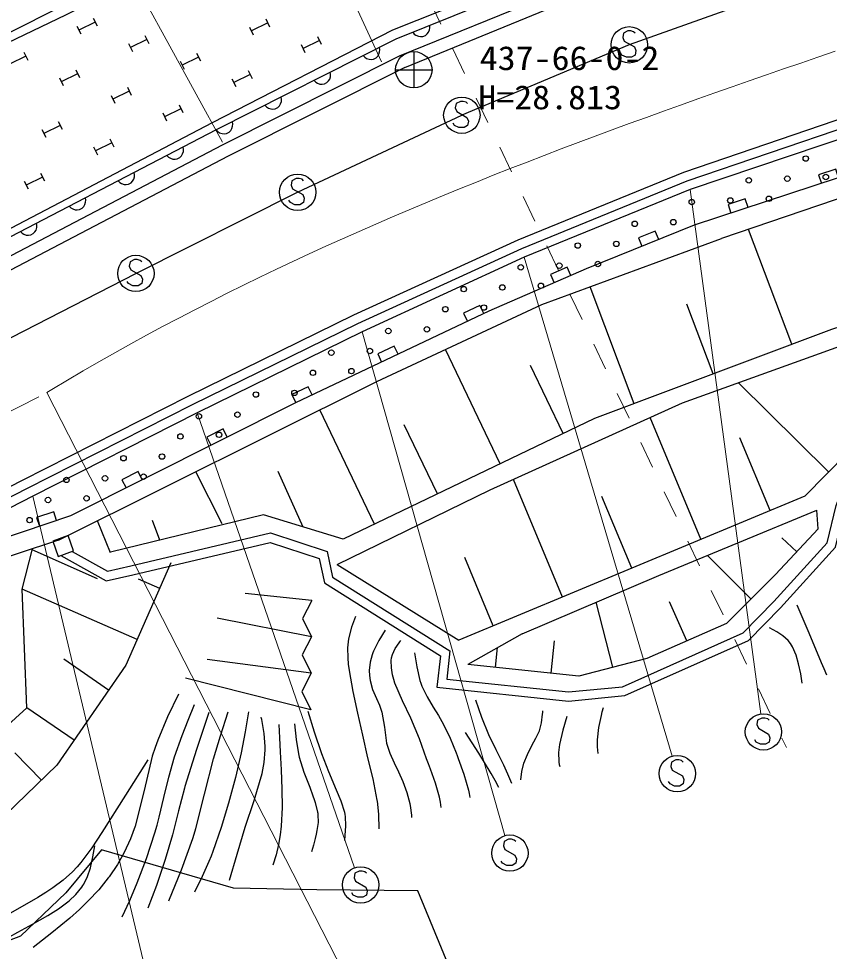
# Model space of a CAD drawing. Units: millimetres, scale not verified. Extents: x 40000 to 680000, y 20000 to 380000.
# Drawn here: x 272630 to 317202, y 263949 to 315238 of the extents above; entities that cross this region are included whole.
import ezdxf
from ezdxf.enums import TextEntityAlignment as Align

# ---------------------------------------------------------------- set-up
doc = ezdxf.new("R2010")
doc.units = ezdxf.units.MM
doc.header["$LTSCALE"] = 1000
doc.linetypes.add('USER1', pattern=[8.2, 4, -1.4, 1.4, -1.4])
doc.linetypes.add('USER2', pattern=[3, 1.5, -1.5])
for name, color, linetype, lineweight in [('M-BGD', 7, 'Continuous', 25), ('M-BMK', 2, 'USER1', 13), ('M-BMK-HTXT', 7, 'USER2', 13), ('M-BMK-ROW', 30, 'Continuous', 25), ('M-BMK-SRVR', 3, 'Continuous', 25), ('M-STR-HTXT', 7, 'Continuous', 13), ('M-STR-STR3', 7, 'Continuous', 25), ('M-STR-STRC', 7, 'Continuous', 25)]:
    doc.layers.add(name, color=color, linetype=linetype, lineweight=lineweight)
doc.styles.add('ＭＳ ゴシック', font='')
doc.styles.get('ＭＳ ゴシック').set_extended_font_data('MS Gothic')

msp = doc.modelspace()

# ---------------------------------------------------------------- linework, layer by layer
at = {"layer": 'M-BGD'}
for p, q in [((322731, 307049), (311268, 303140)), ((315143, 297332), (312763, 303649)), ((306468, 294064), (304049, 300485)), ((310806, 295698), (309362, 299530)), ((299112, 290758), (296097, 297043)), ((302570, 292417), (300773, 296164)), ((317162, 290320), (312199, 295217)), ((292195, 287440), (289182, 293721)), ((295653, 289099), (293832, 292895)), ((310140, 286608), (307347, 293304)), ((313945, 288195), (312280, 292186)), ((283815, 287454), (282373, 290324)), ((288275, 287278), (286890, 290335)), ((302530, 283433), (299831, 289901)), ((306335, 285020), (304687, 288969)), ((316580, 287178), (316516, 288206)), ((277688, 285858), (276960, 287623)), ((280389, 286555), (279991, 287634)), ((315410, 285924), (314598, 286682)), ((276956, 284439), (273379, 286037)), ((312893, 283325), (310504, 285718)), ((290142, 285215), (296822, 281052)), ((298724, 281846), (297152, 285614)), ((280386, 283906), (279220, 284418)), ((279149, 281090), (272820, 283871)), ((288748, 283250), (285087, 283621)), ((305303, 279570), (304378, 283142)), ((309360, 281017), (308415, 283162)), ((288731, 281244), (283539, 282263)), ((300306, 281409), (297317, 279731)), ((298846, 279570), (298961, 280654)), ((301903, 279246), (302092, 281032)), ((277578, 278306), (275118, 280008)), ((288715, 279238), (282995, 279995)), ((288698, 277231), (281799, 278974)), ((275675, 275554), (273081, 277348)), ((273879, 273364), (272426, 274871)), ((290549, 270129), (290547, 270045))]:
    msp.add_line(p, q, dxfattribs=at)
for points in [[(270691, 301427), (283836, 308308), (293574, 313192), (301792, 316556), (308895, 319381), (313349, 321044), (318127, 322555), (324427, 323778), (329278, 324402), (334289, 324769), (344353, 325138), (351642, 325268)], [(293864, 312554), (302054, 315907), (309146, 318728), (313577, 320382), (318300, 321875), (324538, 323087), (329348, 323705), (334328, 324070), (344372, 324438), (351655, 324568)], [(226613, 285496), (251561, 297633), (263078, 309934), (275013, 315919)], [(456225, 283610), (438536, 290543), (421846, 297203), (415300, 299809), (403148, 304432), (394215, 307500), (384649, 310347), (380971, 311284), (375982, 312341), (365933, 313932), (351403, 314620), (345470, 314362), (336029, 313378), (327380, 311766), (318411, 309377), (309371, 306298), (300281, 302572), (291261, 298455), (282171, 294003), (273061, 289378), (264406, 284935), (255698, 280477), (246801, 275944), (240005, 272501)], [(335999, 313891), (327266, 312273), (318260, 309875), (309188, 306785), (300075, 303049), (291039, 298925), (281939, 294469), (272825, 289842), (264168, 285397), (255462, 280940), (246565, 276408), (239770, 272965)], [(293864, 312554), (284155, 307685), (271015, 300807)], [(322731, 307049), (322226, 299712), (317312, 298149), (304299, 293247), (290466, 286610), (286084, 287946), (277675, 285892)], [(274821, 286556), (292318, 295285), (301398, 299510), (311268, 303140)], [(326360, 299643), (315848, 288988), (296822, 281052)], [(274953, 285714), (277438, 284318), (278910, 284654), (286460, 286437), (289160, 285557), (289449, 284219), (295815, 280208), (295628, 278472), (302857, 277710), (305965, 278010), (312762, 281044), (314519, 282840), (317546, 286174), (318057, 288318), (318562, 289641), (327993, 299014)], [(275577, 285937), (277514, 284848), (278795, 285140), (286481, 286956), (289588, 285943), (289893, 284530), (296345, 280465), (296179, 278916), (302859, 278213), (305836, 278500), (312471, 281462), (314155, 283183), (317089, 286415), (317578, 288465), (318133, 289920), (327446, 299175)], [(290142, 285215), (298547, 289320), (309131, 294111), (319618, 297889)], [(300306, 281409), (307827, 284610), (316516, 288206)], [(316580, 287178), (314240, 284670), (311545, 281980), (307175, 280054), (303431, 279085), (297317, 279731)], [(274821, 286556), (270304, 285078), (260706, 280645), (256354, 278342), (249106, 274492), (239152, 269487)], [(265811, 270756), (269719, 274299), (273081, 277348), (272820, 283871), (273392, 286088)], [(281005, 285313), (278530, 279682), (274723, 274178), (271347, 270922), (262731, 266154), (252970, 264214), (238401, 262190)], [(288748, 283250), (288238, 282252), (288731, 281244), (288221, 280245), (288715, 279238), (288204, 278239), (288698, 277231)], [(315414, 283012), (316079, 281461), (316760, 279838), (316899, 279500), (317041, 279147)], [(291153, 282371), (290937, 281774), (290772, 281143), (290718, 280636), (290724, 280086), (290754, 279741), (290796, 279398), (290998, 278238), (291259, 277049), (291529, 275843), (291815, 274592), (292102, 273433), (292330, 272265), (292337, 272218), (292406, 271474), (292439, 270695)], [(292776, 281614), (292427, 281045), (292133, 280450), (292100, 280365), (292060, 280251), (291954, 279842), (291905, 279394), (291911, 279115), (291948, 278840), (292093, 278355), (292310, 277851), (292470, 277482), (292602, 277105), (292737, 276270), (292852, 275402), (293033, 274849), (293272, 274312), (293513, 273821), (293759, 273282), (293973, 272688), (294128, 272079), (294172, 271839), (294211, 271563), (294225, 271440), (294237, 271312)], [(315706, 278688), (315627, 279212), (315512, 279759), (315378, 280227), (315178, 280691), (315063, 280877), (314929, 281047), (314652, 281299), (314309, 281524), (314116, 281631), (313919, 281736)], [(295855, 271868), (295815, 272147), (295761, 272434), (295555, 273189), (295276, 273969), (295166, 274253), (295055, 274538), (294660, 275642), (294198, 276776), (293730, 277725), (293316, 278702), (293254, 278897), (293189, 279147), (293121, 279548), (293114, 279947), (293135, 280097), (293176, 280264), (293331, 280595), (293544, 280907), (293588, 280965), (293643, 281038)], [(294402, 280369), (294520, 279595), (294696, 278843), (294741, 278704), (294804, 278533), (295086, 277939), (295426, 277368), (295705, 276923), (295996, 276431), (296361, 275678), (296688, 274862), (296745, 274712), (296801, 274562), (297111, 273692), (297362, 272803), (297401, 272631), (297444, 272414)], [(281422, 278093), (280819, 276841), (280278, 275570), (280130, 275161), (279975, 274679), (279531, 272795), (279043, 270838), (278779, 270129), (278431, 269386), (278057, 268726), (277598, 268046), (277560, 267995), (277032, 267337), (276456, 266718), (275978, 266255), (275437, 265770), (274463, 264965), (273428, 264163)], [(278315, 265842), (278743, 266753), (279146, 267721), (279650, 269049), (280120, 270462), (280244, 270891), (280359, 271323), (280612, 272406), (280878, 273532), (281207, 274643), (281621, 275816), (281950, 276668), (282289, 277517)], [(297745, 277773), (298079, 276830), (298466, 275870), (298861, 275052), (299287, 274203), (299514, 273715), (299726, 273198)], [(283094, 277077), (282403, 275050), (281774, 273007), (281751, 272924), (281420, 271669), (281082, 270361), (280692, 268995), (280216, 267568), (279979, 266943), (279724, 266326)], [(280894, 266728), (281578, 268432), (282202, 270152), (282278, 270390), (282375, 270707), (282857, 272584), (283340, 274543), (283719, 275809), (284152, 277115)], [(285262, 277125), (285076, 276015), (284860, 274866), (284549, 273505), (284175, 272101), (283773, 270758), (283311, 269437), (283214, 269189), (283088, 268881), (282719, 268056), (282302, 267212)], [(288530, 277164), (288882, 276014), (289279, 274833), (289659, 273845), (290093, 272822), (290344, 272230), (290544, 271598), (290568, 271481), (290586, 271363), (290608, 270860), (290570, 270324), (290559, 270227), (290549, 270129)], [(300233, 273373), (300291, 273834), (300412, 274290), (300601, 274774), (300853, 275276), (301070, 275664), (301261, 276075), (301374, 276515), (301434, 276997), (301442, 277086), (301449, 277175)], [(304483, 274833), (304457, 275204), (304459, 275589), (304532, 276252), (304668, 276913), (304717, 277121), (304777, 277364)], [(284215, 267869), (284639, 269286), (285079, 270782), (285584, 272251), (286019, 273721), (286131, 274331), (286186, 275031), (286186, 275119), (286185, 275207), (286121, 275935), (285992, 276699), (285980, 276762), (285968, 276826)], [(287795, 276468), (287884, 275591), (288038, 274693), (288046, 274658), (288055, 274623), (288306, 273809), (288630, 272968), (288691, 272815), (288751, 272661), (288941, 272134), (289069, 271597), (289075, 271550), (289083, 271479), (289089, 271038), (289032, 270595), (288991, 270386), (288938, 270152), (288845, 269792), (288737, 269423)], [(302778, 276863), (302545, 276117), (302363, 275324), (302315, 274881), (302329, 274392), (302335, 274343), (302352, 274228), (302375, 274109)], [(286939, 276415), (286969, 275686), (287004, 274929), (287058, 273922), (287105, 272873), (287118, 271850), (287069, 270830), (287015, 270354), (286925, 269825), (286788, 269265), (286609, 268691)], [(299025, 272957), (298822, 273339), (298601, 273730), (297923, 274853), (297198, 275991)], [(279731, 274486), (278497, 272531), (277204, 270488), (276652, 269638), (276052, 268829), (275846, 268590), (275593, 268324), (275072, 267862), (274508, 267445), (274116, 267186), (273676, 266914), (272175, 266057), (270636, 265147), (269102, 264094), (267505, 263001), (266370, 262373), (265202, 261794), (264830, 261614), (264398, 261402), (263281, 260838), (262111, 260275)], [(269039, 262655), (269176, 262755), (269319, 262858), (270443, 263670), (271662, 264473), (272123, 264749), (272593, 265012), (273388, 265450), (274226, 265917), (274812, 266283), (275405, 266727), (275781, 267083), (276100, 267477), (276156, 267561), (276208, 267646), (276411, 268059), (276575, 268543), (276712, 269137), (276821, 269747)]]:
    msp.add_lwpolyline(points, dxfattribs=at)
msp.add_lwpolyline([(274806, 285662), (275653, 285964), (275351, 286812), (274503, 286510)], close=True, dxfattribs=at)
at = {"layer": 'M-BMK'}
msp.add_line((270174, 292620), (274178, 294671), dxfattribs=at)
msp.add_lwpolyline([(317523, 313442), (316576, 313119), (315630, 312795), (314684, 312470), (313739, 312144), (312794, 311816), (311850, 311487), (310907, 311155), (309964, 310822), (309022, 310487), (308080, 310150), (307140, 309810), (306200, 309468), (305261, 309123), (304324, 308775), (303387, 308425), (302452, 308071), (301518, 307714), (300585, 307354), (299653, 306990), (298723, 306623), (297795, 306252), (296868, 305877), (295942, 305498), (295019, 305114), (294097, 304727), (293177, 304335), (292259, 303938), (291343, 303537), (290429, 303130), (289518, 302719), (288609, 302303), (287702, 301881), (286798, 301454), (285896, 301022), (284997, 300584), (284101, 300140), (283208, 299690), (282318, 299234), (281431, 298772), (280547, 298304), (279667, 297830), (278790, 297349), (277917, 296862), (277047, 296368), (276182, 295867), (275320, 295359), (274463, 294844), (274178, 294671)], dxfattribs=at)
at = {"layer": 'M-BMK-HTXT'}
msp.add_line((288737, 329822), (314839, 275159), dxfattribs=at)
at = {"layer": 'M-BMK-ROW'}
msp.add_lwpolyline([(299654, 254969), (294584, 267271), (289022, 267338), (284448, 267426), (277181, 269534), (275232, 267172), (272740, 264775), (268108, 263021)], dxfattribs=at)
at = {"layer": 'M-BMK-SRVR'}
for p, q in [((294356, 313427), (294356, 311427)), ((293356, 312427), (295356, 312427))]:
    msp.add_line(p, q, dxfattribs=at)
msp.add_circle((294356, 312427), 1000, dxfattribs=at)
at = {"layer": 'M-STR-HTXT'}
for p, q in [((292576, 312870), (287840, 323205)), ((283833, 308448), (278435, 318293)), ((313444, 277008), (309543, 305850)), ((300429, 302113), (308556, 274679)), ((299365, 270311), (291520, 298024)), ((274178, 294671), (292822, 258277)), ((282451, 293553), (291103, 268545)), ((279469, 263442), (273403, 288980))]:
    msp.add_line(p, q, dxfattribs=at)
at = {"layer": 'M-STR-STR3'}
for p, q in [((276835, 315053), (275938, 314611)), ((276728, 315268), (276941, 314838)), ((286321, 315005), (285425, 314563)), ((286215, 315220), (286428, 314790)), ((275832, 314826), (276044, 314395)), ((285318, 314778), (285531, 314347)), ((279676, 314090), (278779, 313647)), ((279570, 314305), (279782, 313875)), ((289162, 314042), (288266, 313599)), ((289056, 314257), (289269, 313827)), ((272924, 313390), (273137, 312960)), ((278673, 313863), (278885, 313432)), ((288160, 313815), (288372, 313384)), ((273030, 313175), (272134, 312732)), ((281514, 312900), (281727, 312469)), ((282517, 313127), (281620, 312684)), ((282411, 313342), (282623, 312912)), ((275765, 312427), (275978, 311997)), ((285252, 312379), (285465, 311949)), ((274869, 311984), (275081, 311554)), ((275872, 312212), (274975, 311769)), ((284355, 311936), (284568, 311506)), ((285358, 312164), (284462, 311721)), ((278606, 311464), (278819, 311034)), ((277710, 311021), (277922, 310591)), ((278713, 311249), (277816, 310806)), ((281448, 310501), (281660, 310071)), ((280551, 310058), (280763, 309628)), ((281554, 310286), (280657, 309843)), ((287970, 305688), (296996, 309927)), ((274908, 309371), (274012, 308928)), ((274802, 309586), (275015, 309156)), ((273905, 309143), (274118, 308713)), ((277750, 308408), (276853, 307965)), ((277643, 308623), (277856, 308192)), ((276747, 308180), (276959, 307750)), ((273839, 306745), (274052, 306314)), ((272942, 306302), (273155, 305872)), ((273945, 306529), (273049, 306087))]:
    msp.add_line(p, q, dxfattribs=at)
msp.add_lwpolyline([(308222, 320649), (305540, 328930), (297686, 325664), (290183, 322826), (275198, 315428), (266052, 311044), (270289, 302724), (283296, 309528), (293210, 314621), (301134, 317800)], close=True, dxfattribs=at)
for points in [[(366668, 326077), (359265, 326201), (351704, 326156), (344294, 326037), (334272, 325699), (329136, 325311), (324369, 324679), (317891, 323413), (313069, 321897), (308482, 320173), (301429, 317371), (293370, 314112), (283491, 309116), (269451, 301831), (259309, 296377), (237491, 283871)], [(325239, 319792), (315578, 317157), (306201, 313799), (296996, 309927)], [(294301, 314488), (294383, 314392), (294476, 314322), (294606, 314266), (294721, 314248), (294848, 314256), (294996, 314316), (295092, 314398), (295162, 314491), (295218, 314622), (295236, 314737), (295228, 314863)], [(291574, 313203), (291663, 313114), (291762, 313052), (291897, 313008), (292013, 312999), (292138, 313018), (292281, 313090), (292370, 313180), (292432, 313279), (292476, 313413), (292484, 313529), (292466, 313654)], [(371513, 312232), (365572, 312866), (345604, 312007), (331992, 310024), (325702, 309115), (320258, 307326), (309775, 303882), (303826, 301483), (298484, 299151), (287845, 294111), (275481, 287902), (270198, 286121), (259673, 281278), (252255, 277277), (245005, 273567), (239002, 270529)], [(288873, 311837), (288963, 311748), (289062, 311686), (289196, 311642), (289312, 311634), (289437, 311652), (289580, 311724), (289669, 311814), (289731, 311913), (289775, 312047), (289784, 312164), (289765, 312289)], [(327576, 311277), (318641, 308897), (309543, 305850), (300428, 302113), (291520, 298024), (282451, 293553), (273403, 288980), (264744, 284531), (255981, 280072), (247080, 275522), (238110, 270906)], [(286173, 310472), (286262, 310383), (286361, 310320), (286495, 310276), (286612, 310268), (286737, 310286), (286880, 310359), (286969, 310448), (287031, 310547), (287075, 310682), (287083, 310798), (287065, 310923)], [(283491, 309116), (283581, 309026), (283680, 308964), (283814, 308920), (283930, 308912), (284055, 308930), (284198, 309002), (284287, 309092), (284349, 309191), (284393, 309325), (284402, 309442), (284383, 309567)], [(280786, 307712), (280877, 307624), (280976, 307563), (281111, 307520), (281227, 307513), (281352, 307533), (281494, 307606), (281582, 307697), (281643, 307796), (281686, 307931), (281693, 308048), (281674, 308173)], [(278100, 306318), (278190, 306230), (278290, 306169), (278425, 306126), (278541, 306119), (278666, 306139), (278808, 306213), (278896, 306303), (278957, 306403), (279000, 306538), (279007, 306654), (278987, 306779)], [(317712, 306490), (317556, 306965), (316606, 306653), (316762, 306178)], [(250892, 286805), (252419, 287574), (261295, 292139), (270169, 296656), (279074, 301225), (287970, 305688)], [(275413, 304925), (275504, 304837), (275604, 304775), (275738, 304733), (275855, 304726), (275980, 304745), (276122, 304819), (276210, 304910), (276271, 305009), (276314, 305144), (276321, 305260), (276301, 305385)], [(312738, 304855), (312582, 305330), (311632, 305018), (311788, 304543)], [(272727, 303531), (272818, 303443), (272917, 303382), (273052, 303339), (273169, 303332), (273293, 303352), (273435, 303425), (273523, 303516), (273585, 303615), (273627, 303750), (273635, 303867), (273615, 303992)], [(307818, 303093), (307631, 303556), (306704, 303182), (306891, 302719)], [(302986, 301116), (302786, 301574), (301870, 301174), (302069, 300716)], [(298205, 299019), (297991, 299471), (297087, 299043), (297301, 298591)], [(293487, 296784), (293273, 297236), (292369, 296807), (292583, 296356)], [(288769, 294548), (288555, 295000), (287651, 294572), (287865, 294120)], [(284093, 292226), (283869, 292673), (282975, 292224), (283199, 291778)], [(279427, 289884), (279203, 290330), (278309, 289882), (278534, 289435)], [(274718, 287645), (274559, 288119), (273611, 287799), (273771, 287325)]]:
    msp.add_lwpolyline(points, dxfattribs=at)
for centre in [(315904, 307545), (312771, 306348), (314890, 306439), (317009, 306530), (309637, 305152), (311757, 305243), (313876, 305334), (308623, 304047), (306504, 303955), (303370, 302759), (305490, 302850), (300237, 301563), (302356, 301654), (304476, 301745), (299223, 300457), (301342, 300549), (297103, 300366), (296089, 299261), (298209, 299352), (292956, 298065), (295075, 298156), (289822, 296868), (291942, 296959), (290928, 295854), (288808, 295763), (285675, 294566), (287794, 294658), (282541, 293370), (284661, 293461), (281527, 292265), (283647, 292356), (278394, 291068), (280513, 291159), (275260, 289872), (277380, 289963), (279499, 290054), (274246, 288767), (276366, 288858), (273232, 287661)]:
    msp.add_circle(centre, 150, dxfattribs=at)
at = {"layer": 'M-STR-STRC'}
for points in [[(306521, 314439), (306441, 314519), (306281, 314559), (306121, 314559), (305881, 314439), (305841, 314199), (305921, 313999), (306481, 313679), (306561, 313479), (306521, 313239), (306321, 313119), (306041, 313119), (305801, 313239), (305721, 313359)], [(297316, 310567), (297236, 310647), (297076, 310687), (296916, 310687), (296676, 310567), (296636, 310327), (296716, 310127), (297276, 309807), (297356, 309607), (297316, 309367), (297116, 309247), (296836, 309247), (296596, 309367), (296516, 309487)], [(288290, 306328), (288210, 306408), (288050, 306448), (287890, 306448), (287650, 306328), (287610, 306088), (287690, 305888), (288250, 305568), (288330, 305368), (288290, 305128), (288090, 305008), (287810, 305008), (287570, 305128), (287490, 305248)], [(279394, 301865), (279314, 301945), (279154, 301985), (278994, 301985), (278754, 301865), (278714, 301625), (278794, 301425), (279354, 301105), (279434, 300905), (279394, 300665), (279194, 300545), (278914, 300545), (278674, 300665), (278594, 300785)], [(313898, 276657), (313818, 276737), (313658, 276777), (313498, 276777), (313258, 276657), (313218, 276417), (313298, 276217), (313858, 275897), (313938, 275697), (313898, 275457), (313698, 275337), (313418, 275337), (313178, 275457), (313098, 275577)], [(309161, 274361), (309080, 274441), (308920, 274481), (308761, 274481), (308520, 274361), (308481, 274121), (308561, 273921), (309120, 273601), (309200, 273401), (309161, 273161), (308960, 273041), (308680, 273041), (308441, 273161), (308360, 273281)], [(299958, 269989), (299878, 270069), (299718, 270109), (299558, 270109), (299318, 269989), (299278, 269749), (299358, 269549), (299918, 269229), (299998, 269029), (299958, 268789), (299758, 268669), (299478, 268669), (299238, 268789), (299158, 268909)], [(291750, 268240), (291670, 268320), (291510, 268360), (291350, 268360), (291110, 268240), (291070, 268000), (291150, 267800), (291710, 267480), (291790, 267280), (291750, 267040), (291550, 266920), (291270, 266920), (291030, 267040), (290950, 267160)]]:
    msp.add_lwpolyline(points, dxfattribs=at)
for centre in [(306201, 313799), (296996, 309927), (287970, 305688), (279074, 301225), (313578, 276017), (308841, 273721), (299638, 269349), (291430, 267600)]:
    msp.add_circle(centre, 1000, dxfattribs=at)

# ---------------------------------------------------------------- texts
at = {"layer": 'M-BMK-SRVR', "style": 'ＭＳ ゴシック', "width": 1.1}
for s, p in [('437-66-0-2', (297980, 312013)), ('H=28.813', (297901, 309858))]:
    msp.add_text(s, height=1320, dxfattribs=at).set_placement(p, align=Align.BOTTOM_LEFT)

doc.saveas('drawing.dxf')
